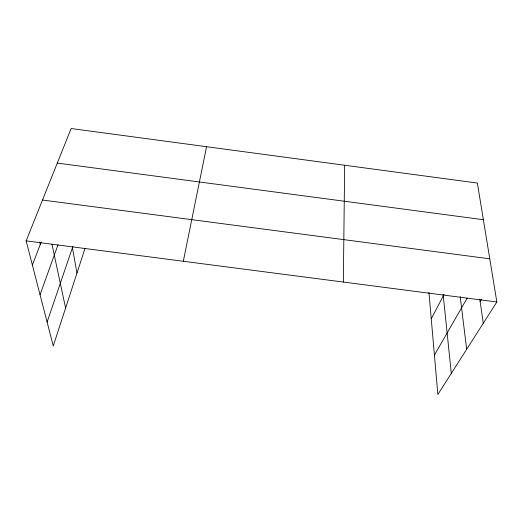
<?xml version="1.0" encoding="UTF-8"?>
<svg xmlns="http://www.w3.org/2000/svg" width="523" height="523" viewBox="0 0 523 523"><rect width="100%" height="100%" fill="white"/><g stroke="black" fill="none" stroke-linecap="round" stroke-linejoin="round"><path stroke-width="0.78" d="M343.336 282.054L344.67 165.242M183.311 261.278L206.552 146.708M84.994 248.432L53.261 345.971L26.15 240.868L71.128 128.527L477.375 183.057L496.85 301.993L437.856 394.473L428.932 292.292M47.096 322.076L72.939 246.255M40.042 294.73L58.007 244.784M32.4 265.089L41.147 242.149M431.246 318.788L444.027 294.495M434.417 355.091L467.163 298.156M480.14 301.51L481.408 299.418M26.15 240.868L496.85 301.993M57.295 163.084L483.376 219.706M42.5 200.034L489.783 258.826M39.722 242.051L40.278 244.418M51.954 244.234L65.604 308.047M72.429 247.752L76.966 273.117M479.794 299.123L483.291 323.247M460.194 296.567L466.666 349.305M443.125 294.338L451.303 373.389"/></g></svg>
